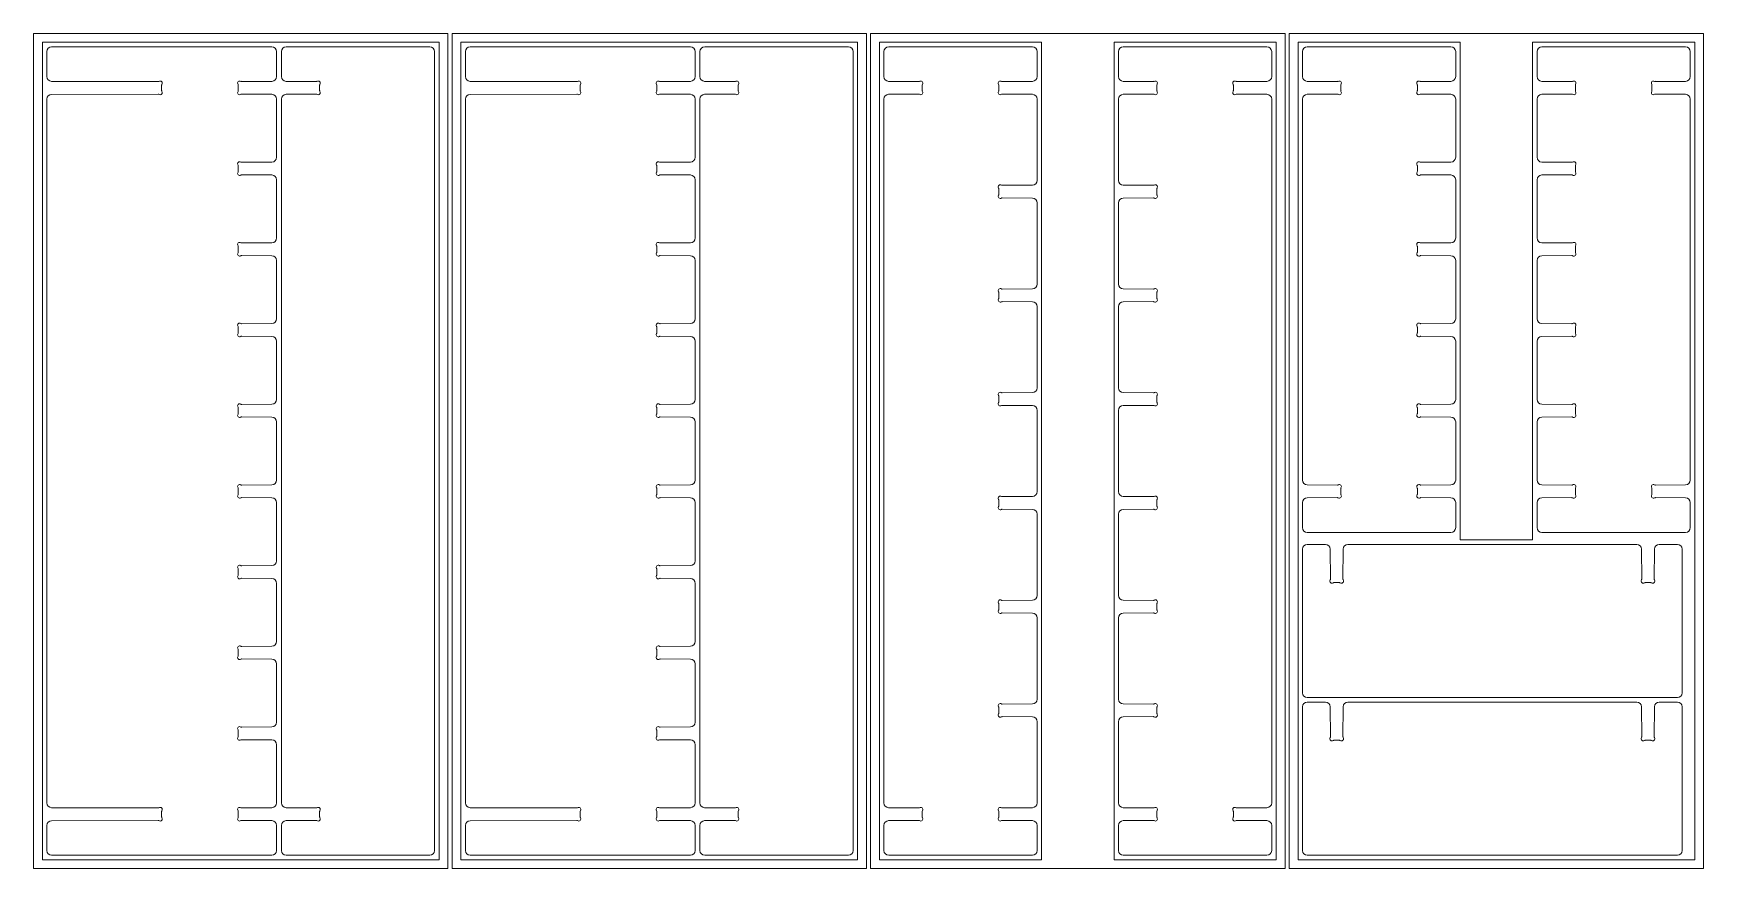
# Model space of a CAD drawing. Header units: millimetres. Extents: x 0 to 2440, y 0 to 1220.
import ezdxf

# ---------------------------------------------------------------- set-up
doc = ezdxf.new("R2010")
doc.units = ezdxf.units.MM

msp = doc.modelspace()

# ---------------------------------------------------------------- linework, layer by layer
at = {"color": 7, "linetype": 'Continuous', "lineweight": 15}
for p, q in [((0.1, 1219.9), (0.1, -0.1)), ((605.6, 1219.9), (0.1, 1219.9)), ((592.6, 1206.9), (13.1, 1206.9)), ((13.1, 1206.9), (13.1, 12.9)), ((348.3, 1200.4), (26.6, 1200.4)), ((579.1, 1200.4), (369.3, 1200.4)), ((592.6, 12.9), (592.6, 1206.9)), ((605.6, -0.1), (605.6, 1219.9)), ((611.6, 1219.9), (611.6, -0.1)), ((1217.1, 1219.9), (611.6, 1219.9)), ((1204.1, 1206.9), (624.6, 1206.9)), ((624.6, 1206.9), (624.6, 12.9)), ((959.8, 1200.4), (638.1, 1200.4)), ((1190.6, 1200.4), (980.8, 1200.4)), ((1204.1, 12.9), (1204.1, 1206.9)), ((1217.1, -0.1), (1217.1, 1219.9)), ((1223.1, 1219.9), (1223.1, -0.1)), ((1828.6, 1219.9), (1223.1, 1219.9)), ((1236.1, 1206.9), (1236.1, 12.9)), ((1472.9, 1206.9), (1236.1, 1206.9)), ((1249.6, 1200.4), (1459.4, 1200.4)), ((1472.9, 1206.9), (1472.9, 12.9)), ((1578.8, 12.9), (1578.8, 1206.9)), ((1815.6, 1206.9), (1578.8, 1206.9)), ((1802.1, 1200.4), (1592.3, 1200.4)), ((1815.6, 12.9), (1815.6, 1206.9)), ((1828.6, -0.1), (1828.6, 1219.9)), ((1834.6, 1219.9), (1834.6, -0.1)), ((2440.1, 1219.9), (1834.6, 1219.9)), ((1847.6, 1206.9), (1847.6, 12.9)), ((2084.4, 1206.9), (1847.6, 1206.9)), ((1861.1, 1200.4), (2070.9, 1200.4)), ((2084.4, 1206.9), (2084.4, 480)), ((2190.3, 480), (2190.3, 1206.9)), ((2427.1, 1206.9), (2190.3, 1206.9)), ((2413.6, 1200.4), (2203.8, 1200.4)), ((2427.1, 12.9), (2427.1, 1206.9)), ((2440.1, -0.1), (2440.1, 1219.9)), ((19.6, 1193.4), (19.6, 1156.9)), ((355.3, 1156.9), (355.3, 1193.4)), ((362.3, 1193.4), (362.3, 1156.9)), ((586.1, 26.4), (586.1, 1193.4)), ((631.1, 1193.4), (631.1, 1156.9)), ((966.8, 1156.9), (966.8, 1193.4)), ((973.8, 1193.4), (973.8, 1156.9)), ((1197.6, 26.4), (1197.6, 1193.4)), ((1242.6, 1156.9), (1242.6, 1193.4)), ((1466.4, 1193.4), (1466.4, 1156.9)), ((1585.3, 1193.4), (1585.3, 1156.9)), ((1809.1, 1156.9), (1809.1, 1193.4)), ((1854.1, 1156.9), (1854.1, 1193.4)), ((2077.9, 1193.4), (2077.9, 1156.9)), ((2196.8, 1193.4), (2196.8, 1156.9)), ((2420.6, 1156.9), (2420.6, 1193.4)), ((182.4, 1149.5), (26.5, 1149.9)), ((348.3, 1149.9), (304.3, 1149.6)), ((413.2, 1149.6), (369.2, 1149.9)), ((793.9, 1149.5), (638, 1149.9)), ((959.8, 1149.9), (915.8, 1149.6)), ((1024.7, 1149.6), (980.7, 1149.9)), ((1293.5, 1149.6), (1249.5, 1149.9)), ((1415.4, 1149.6), (1459.4, 1149.9)), ((1636.2, 1149.6), (1592.2, 1149.9)), ((1758.1, 1149.6), (1802.1, 1149.9)), ((1905, 1149.6), (1861, 1149.9)), ((2026.9, 1149.6), (2070.9, 1149.9)), ((2247.7, 1149.6), (2203.7, 1149.9)), ((2369.6, 1149.6), (2413.6, 1149.9)), ((19.6, 95.9), (19.6, 1123.9)), ((26.5, 1130.9), (182.4, 1131.3)), ((187.4, 1136.4), (187.4, 1144.5)), ((299.3, 1144.5), (299.3, 1136.4)), ((304.3, 1131.3), (348.3, 1131)), ((355.3, 1039), (355.3, 1124)), ((362.3, 1124), (362.3, 95.9)), ((369.2, 1131), (413.2, 1131.3)), ((418.2, 1136.4), (418.2, 1144.5)), ((631.1, 95.9), (631.1, 1123.9)), ((638, 1130.9), (793.9, 1131.3)), ((798.9, 1136.4), (798.9, 1144.5)), ((910.8, 1144.5), (910.8, 1136.4)), ((915.8, 1131.3), (959.8, 1131)), ((966.8, 1039), (966.8, 1124)), ((973.8, 1124), (973.8, 95.9)), ((980.7, 1131), (1024.7, 1131.3)), ((1029.7, 1136.4), (1029.7, 1144.5)), ((1242.6, 1124), (1242.6, 95.9)), ((1249.5, 1131), (1293.5, 1131.3)), ((1298.5, 1136.4), (1298.5, 1144.5)), ((1410.4, 1136.4), (1410.4, 1144.5)), ((1459.4, 1131), (1415.4, 1131.3)), ((1466.4, 1124), (1466.4, 1005.3)), ((1585.3, 1124), (1585.3, 1005.3)), ((1592.2, 1131), (1636.2, 1131.3)), ((1641.2, 1136.4), (1641.2, 1144.5)), ((1753.1, 1136.4), (1753.1, 1144.5)), ((1802.1, 1131), (1758.1, 1131.3)), ((1809.1, 95.9), (1809.1, 1124)), ((1854.1, 1124), (1854.1, 567.4)), ((1861, 1131), (1905, 1131.3)), ((1910, 1136.4), (1910, 1144.5)), ((2021.9, 1136.4), (2021.9, 1144.5)), ((2070.9, 1131), (2026.9, 1131.3)), ((2077.9, 1124), (2077.9, 1039)), ((2196.8, 1124), (2196.8, 1039)), ((2203.7, 1131), (2247.7, 1131.3)), ((2252.7, 1136.4), (2252.7, 1144.5)), ((2364.6, 1136.4), (2364.6, 1144.5)), ((2413.6, 1131), (2369.6, 1131.3)), ((2420.6, 567.4), (2420.6, 1124)), ((299.3, 1026.6), (299.3, 1018.5)), ((348.3, 1032), (304.3, 1031.7)), ((910.8, 1026.6), (910.8, 1018.5)), ((959.8, 1032), (915.8, 1031.7)), ((2021.9, 1018.5), (2021.9, 1026.6)), ((2026.9, 1031.7), (2070.9, 1032)), ((2247.7, 1031.7), (2203.7, 1032)), ((2252.7, 1018.5), (2252.7, 1026.6)), ((304.3, 1013.4), (348.3, 1013.1)), ((355.3, 921.1), (355.3, 1006.1)), ((915.8, 1013.4), (959.8, 1013.1)), ((966.8, 921.1), (966.8, 1006.1)), ((2070.9, 1013.1), (2026.9, 1013.4)), ((2077.9, 1006.1), (2077.9, 921.1)), ((2196.8, 1006.1), (2196.8, 921.1)), ((2203.7, 1013.1), (2247.7, 1013.4)), ((1410.4, 984.8), (1410.4, 992.9)), ((1415.4, 998), (1459.4, 998.3)), ((1459.4, 979.4), (1415.4, 979.7)), ((1636.2, 998), (1592.2, 998.3)), ((1592.2, 979.4), (1636.2, 979.7)), ((1641.2, 984.8), (1641.2, 992.9)), ((1466.4, 972.4), (1466.4, 853.7)), ((1585.3, 972.4), (1585.3, 853.7)), ((299.3, 908.7), (299.3, 900.6)), ((348.3, 914.1), (304.3, 913.8)), ((910.8, 908.7), (910.8, 900.6)), ((959.8, 914.1), (915.8, 913.8)), ((2021.9, 900.6), (2021.9, 908.7)), ((2026.9, 913.8), (2070.9, 914.1)), ((2247.7, 913.8), (2203.7, 914.1)), ((2252.7, 900.6), (2252.7, 908.7)), ((304.3, 895.5), (348.3, 895.2)), ((355.3, 803.2), (355.3, 888.2)), ((915.8, 895.5), (959.8, 895.2)), ((966.8, 803.2), (966.8, 888.2)), ((2070.9, 895.2), (2026.9, 895.5)), ((2077.9, 803.2), (2077.9, 888.2)), ((2196.8, 888.2), (2196.8, 803.2)), ((2203.7, 895.2), (2247.7, 895.5)), ((1410.4, 833.2), (1410.4, 841.3)), ((1415.4, 846.4), (1459.4, 846.7)), ((1636.2, 846.4), (1592.2, 846.7)), ((1641.2, 833.2), (1641.2, 841.3)), ((1459.4, 827.8), (1415.4, 828.1)), ((1466.4, 820.8), (1466.4, 702.2)), ((1585.3, 820.8), (1585.3, 702.2)), ((1592.2, 827.8), (1636.2, 828.1)), ((299.3, 790.8), (299.3, 782.7)), ((348.3, 796.2), (304.3, 795.9)), ((910.8, 790.8), (910.8, 782.7)), ((959.8, 796.2), (915.8, 795.9)), ((2021.9, 790.8), (2021.9, 782.7)), ((2070.9, 796.2), (2026.9, 795.9)), ((2203.7, 796.2), (2247.7, 795.9)), ((2252.7, 790.8), (2252.7, 782.7)), ((304.3, 777.6), (348.3, 777.3)), ((355.3, 685.3), (355.3, 770.3)), ((915.8, 777.6), (959.8, 777.3)), ((966.8, 685.3), (966.8, 770.3)), ((2026.9, 777.6), (2070.9, 777.3)), ((2077.9, 685.3), (2077.9, 770.3)), ((2196.8, 685.3), (2196.8, 770.3)), ((2247.7, 777.6), (2203.7, 777.3)), ((1410.4, 681.6), (1410.4, 689.8)), ((1415.4, 694.8), (1459.4, 695.2)), ((1636.2, 694.8), (1592.2, 695.2)), ((1641.2, 681.6), (1641.2, 689.8)), ((299.3, 672.9), (299.3, 664.8)), ((348.3, 678.3), (304.3, 678)), ((304.3, 659.7), (348.3, 659.4)), ((910.8, 672.9), (910.8, 664.8)), ((959.8, 678.3), (915.8, 678)), ((915.8, 659.7), (959.8, 659.4)), ((1459.4, 676.3), (1415.4, 676.6)), ((1466.4, 550.6), (1466.4, 669.3)), ((1585.3, 669.3), (1585.3, 550.6)), ((1592.2, 676.3), (1636.2, 676.6)), ((2021.9, 672.9), (2021.9, 664.8)), ((2070.9, 678.3), (2026.9, 678)), ((2026.9, 659.7), (2070.9, 659.4)), ((2203.7, 678.3), (2247.7, 678)), ((2247.7, 659.7), (2203.7, 659.4)), ((2252.7, 672.9), (2252.7, 664.8)), ((355.3, 652.4), (355.3, 567.4)), ((966.8, 652.4), (966.8, 567.4)), ((2077.9, 567.4), (2077.9, 652.4)), ((2196.8, 567.4), (2196.8, 652.4)), ((299.3, 546.9), (299.3, 555)), ((304.3, 560.1), (348.3, 560.4)), ((348.3, 541.5), (304.3, 541.8)), ((910.8, 546.9), (910.8, 555)), ((915.8, 560.1), (959.8, 560.4)), ((959.8, 541.5), (915.8, 541.8)), ((1410.4, 538.2), (1410.4, 530.1)), ((1459.4, 543.6), (1415.4, 543.3)), ((1592.2, 543.6), (1636.2, 543.3)), ((1641.2, 538.2), (1641.2, 530.1)), ((1861, 560.4), (1905, 560.1)), ((1905, 541.8), (1861, 541.5)), ((1910, 555), (1910, 546.9)), ((2021.9, 555), (2021.9, 546.9)), ((2070.9, 560.4), (2026.9, 560.1)), ((2026.9, 541.8), (2070.9, 541.5)), ((2203.7, 560.4), (2247.7, 560.1)), ((2247.7, 541.8), (2203.7, 541.5)), ((2252.7, 555), (2252.7, 546.9)), ((2364.6, 555), (2364.6, 546.9)), ((2413.6, 560.4), (2369.6, 560.1)), ((2369.6, 541.8), (2413.6, 541.5)), ((355.3, 534.5), (355.3, 449.5)), ((966.8, 534.5), (966.8, 449.5)), ((1415.4, 525), (1459.4, 524.7)), ((1466.4, 399), (1466.4, 517.7)), ((1585.3, 399), (1585.3, 517.7)), ((1636.2, 525), (1592.2, 524.7)), ((1854.1, 534.5), (1854.1, 498)), ((2077.9, 498), (2077.9, 534.5)), ((2196.8, 498), (2196.8, 534.5)), ((2420.6, 534.5), (2420.6, 498)), ((1861.1, 491), (2070.9, 491)), ((2413.6, 491), (2203.8, 491)), ((1854.1, 256.7), (1854.1, 466.5)), ((1861.1, 473.5), (1887.6, 473.5)), ((1894.9, 422.6), (1894.6, 466.6)), ((1913.5, 466.6), (1913.2, 422.6)), ((1920.5, 473.5), (2342.3, 473.5)), ((2084.4, 480), (2190.3, 480)), ((2349.3, 466.6), (2349.6, 422.6)), ((2367.9, 422.6), (2368.2, 466.6)), ((2401.8, 473.5), (2375.2, 473.5)), ((2408.8, 256.7), (2408.8, 466.5)), ((304.3, 442.2), (348.3, 442.5)), ((915.8, 442.2), (959.8, 442.5)), ((299.3, 429), (299.3, 437.2)), ((348.3, 423.6), (304.3, 424)), ((355.3, 416.6), (355.3, 331.7)), ((910.8, 429), (910.8, 437.2)), ((959.8, 423.6), (915.8, 424)), ((966.8, 416.6), (966.8, 331.7)), ((1908.1, 417.6), (1900, 417.6)), ((2354.7, 417.6), (2362.8, 417.6)), ((1459.4, 392), (1415.4, 391.7)), ((1592.2, 392), (1636.2, 391.7)), ((1410.4, 386.6), (1410.4, 378.5)), ((1415.4, 373.4), (1459.4, 373.1)), ((1466.4, 247.4), (1466.4, 366.1)), ((1585.3, 247.4), (1585.3, 366.1)), ((1636.2, 373.4), (1592.2, 373.1)), ((1641.2, 386.6), (1641.2, 378.5)), ((299.3, 311.1), (299.3, 319.3)), ((304.3, 324.3), (348.3, 324.7)), ((910.8, 311.1), (910.8, 319.3)), ((915.8, 324.3), (959.8, 324.7)), ((348.3, 305.8), (304.3, 306.1)), ((355.3, 298.8), (355.3, 213.8)), ((959.8, 305.8), (915.8, 306.1)), ((966.8, 298.8), (966.8, 213.8)), ((2401.8, 249.7), (1861.1, 249.7)), ((1410.4, 235.1), (1410.4, 226.9)), ((1459.4, 240.4), (1415.4, 240.1)), ((1415.4, 221.9), (1459.4, 221.5)), ((1592.2, 240.4), (1636.2, 240.1)), ((1636.2, 221.9), (1592.2, 221.5)), ((1641.2, 235.1), (1641.2, 226.9)), ((1854.1, 26.4), (1854.1, 236.2)), ((1861.1, 243.2), (1887.6, 243.2)), ((1894.9, 192.3), (1894.6, 236.3)), ((1913.5, 236.3), (1913.2, 192.3)), ((1920.5, 243.2), (2342.3, 243.2)), ((2349.3, 236.3), (2349.6, 192.3)), ((2367.9, 192.3), (2368.2, 236.3)), ((2401.8, 243.2), (2375.2, 243.2)), ((2408.8, 26.4), (2408.8, 236.2)), ((299.3, 193.2), (299.3, 201.4)), ((304.3, 206.5), (348.3, 206.8)), ((910.8, 193.2), (910.8, 201.4)), ((915.8, 206.5), (959.8, 206.8)), ((1466.4, 95.9), (1466.4, 214.5)), ((1585.3, 95.9), (1585.3, 214.5)), ((348.3, 187.9), (304.3, 188.2)), ((355.3, 180.9), (355.3, 95.9)), ((959.8, 187.9), (915.8, 188.2)), ((966.8, 180.9), (966.8, 95.9)), ((1908.1, 187.3), (1900, 187.3)), ((2354.7, 187.3), (2362.8, 187.3)), ((26.5, 88.9), (182.4, 88.5)), ((187.4, 83.5), (187.4, 75.4)), ((299.3, 75.4), (299.3, 83.5)), ((304.3, 88.6), (348.3, 88.9)), ((369.2, 88.9), (413.2, 88.6)), ((418.2, 83.5), (418.2, 75.4)), ((638, 88.9), (793.9, 88.5)), ((798.9, 83.5), (798.9, 75.4)), ((910.8, 75.4), (910.8, 83.5)), ((915.8, 88.6), (959.8, 88.9)), ((980.7, 88.9), (1024.7, 88.6)), ((1029.7, 83.5), (1029.7, 75.4)), ((1249.5, 88.9), (1293.5, 88.6)), ((1298.5, 83.5), (1298.5, 75.4)), ((1410.4, 83.5), (1410.4, 75.4)), ((1459.4, 88.9), (1415.4, 88.6)), ((1592.2, 88.9), (1636.2, 88.6)), ((1641.2, 83.5), (1641.2, 75.4)), ((1753.1, 83.5), (1753.1, 75.4)), ((1802.1, 88.9), (1758.1, 88.6)), ((19.6, 26.4), (19.6, 62.9)), ((182.4, 70.3), (26.5, 69.9)), ((348.3, 70), (304.3, 70.3)), ((355.3, 63), (355.3, 26.4)), ((362.3, 26.4), (362.3, 63)), ((413.2, 70.3), (369.2, 70)), ((631.1, 26.4), (631.1, 62.9)), ((793.9, 70.3), (638, 69.9)), ((959.8, 70), (915.8, 70.3)), ((966.8, 63), (966.8, 26.4)), ((973.8, 26.4), (973.8, 63)), ((1024.7, 70.3), (980.7, 70)), ((1242.6, 63), (1242.6, 26.4)), ((1293.5, 70.3), (1249.5, 70)), ((1415.4, 70.3), (1459.4, 70)), ((1466.4, 26.4), (1466.4, 63)), ((1585.3, 26.4), (1585.3, 63)), ((1636.2, 70.3), (1592.2, 70)), ((1758.1, 70.3), (1802.1, 70)), ((1809.1, 63), (1809.1, 26.4)), ((13.1, 12.9), (592.6, 12.9)), ((348.3, 19.4), (26.6, 19.4)), ((579.1, 19.4), (369.3, 19.4)), ((624.6, 12.9), (1204.1, 12.9)), ((959.8, 19.4), (638.1, 19.4)), ((1190.6, 19.4), (980.8, 19.4)), ((1236.1, 12.9), (1472.9, 12.9)), ((1249.6, 19.4), (1459.4, 19.4)), ((1578.8, 12.9), (1815.6, 12.9)), ((1802.1, 19.4), (1592.3, 19.4)), ((1847.6, 12.9), (2427.1, 12.9)), ((2401.8, 19.4), (1861.1, 19.4)), ((0.1, -0.1), (605.6, -0.1)), ((611.6, -0.1), (1217.1, -0.1)), ((1223.1, -0.1), (1828.6, -0.1)), ((1834.6, -0.1), (2440.1, -0.1))]:
    msp.add_line(p, q, dxfattribs=at)
for centre, radius, start, end in [((26.6, 1193.4), 7, 90, 180), ((348.3, 1193.4), 7, 0, 90), ((369.3, 1193.4), 7, 90, 180), ((579.1, 1193.4), 7, 0, 90), ((638.1, 1193.4), 7, 90, 180), ((959.8, 1193.4), 7, 0, 90), ((980.8, 1193.4), 7, 90, 180), ((1190.6, 1193.4), 7, 0, 90), ((1249.6, 1193.4), 7, 90, 180), ((1459.4, 1193.4), 7, 0, 90), ((1592.3, 1193.4), 7, 90, 180), ((1802.1, 1193.4), 7, 0, 90), ((1861.1, 1193.4), 7, 90, 180), ((2070.9, 1193.4), 7, 0, 90), ((2203.8, 1193.4), 7, 90, 180), ((2413.6, 1193.4), 7, 0, 90), ((26.6, 1156.9), 7, 180, 269.8635), ((182.4, 1151.3), 1.8, 269.8635, 305.2004), ((185.2, 1147.3), 3.1, 324.5577, 125.2004), ((301.5, 1147.3), 3.1, 55.2834, 215.4423), ((304.3, 1151.4), 1.8, 235.2834, 270.4096), ((348.3, 1156.9), 7, 270.4096, 0), ((369.3, 1156.9), 7, 180, 269.5904), ((413.2, 1151.4), 1.8, 269.5904, 304.7166), ((416, 1147.3), 3.1, 324.5577, 124.7166), ((638.1, 1156.9), 7, 180, 269.8635), ((793.9, 1151.3), 1.8, 269.8635, 305.2004), ((796.7, 1147.3), 3.1, 324.5577, 125.2004), ((913, 1147.3), 3.1, 55.2834, 215.4423), ((915.8, 1151.4), 1.8, 235.2834, 270.4096), ((959.8, 1156.9), 7, 270.4096, 0), ((980.8, 1156.9), 7, 180, 269.5904), ((1024.7, 1151.4), 1.8, 269.5904, 304.7166), ((1027.5, 1147.3), 3.1, 324.5577, 124.7166), ((1249.6, 1156.9), 7, 180, 269.5904), ((1293.5, 1151.4), 1.8, 269.5904, 304.7166), ((1296.3, 1147.3), 3.1, 324.5577, 124.7166), ((1412.6, 1147.3), 3.1, 55.2834, 215.4423), ((1415.4, 1151.4), 1.8, 235.2834, 270.4096), ((1459.4, 1156.9), 7, 270.4096, 0), ((1592.3, 1156.9), 7, 180, 269.5904), ((1636.2, 1151.4), 1.8, 269.5904, 304.7166), ((1639, 1147.3), 3.1, 324.5577, 124.7166), ((1755.3, 1147.3), 3.1, 55.2834, 215.4423), ((1758.1, 1151.4), 1.8, 235.2834, 270.4096), ((1802.1, 1156.9), 7, 270.4096, 0), ((1861.1, 1156.9), 7, 180, 269.5904), ((1905, 1151.4), 1.8, 269.5904, 304.7166), ((1907.8, 1147.3), 3.1, 324.5577, 124.7166), ((2024.1, 1147.3), 3.1, 55.2834, 215.4423), ((2026.9, 1151.4), 1.8, 235.2834, 270.4096), ((2070.9, 1156.9), 7, 270.4096, 0), ((2203.8, 1156.9), 7, 180, 269.5904), ((2247.7, 1151.4), 1.8, 269.5904, 304.7166), ((2250.5, 1147.3), 3.1, 324.5577, 124.7166), ((2366.8, 1147.3), 3.1, 55.2834, 215.4423), ((2369.6, 1151.4), 1.8, 235.2834, 270.4096), ((2413.6, 1156.9), 7, 270.4096, 0), ((26.6, 1123.9), 7, 90.1365, 180), ((182.4, 1129.5), 1.8, 54.7996, 90.1365), ((185.2, 1133.5), 3.1, 234.7996, 35.4423), ((189.2, 1144.5), 1.8, 144.5577, 180), ((189.2, 1136.4), 1.8, 180, 215.4423), ((301.5, 1133.5), 3.1, 144.5577, 304.7166), ((297.5, 1144.5), 1.8, 0, 35.4423), ((297.5, 1136.4), 1.8, 324.5577, 0), ((304.3, 1129.5), 1.8, 89.5904, 124.7166), ((348.3, 1124), 7, 0, 89.5904), ((369.3, 1124), 7, 90.4096, 180), ((413.2, 1129.5), 1.8, 55.2834, 90.4096), ((416, 1133.5), 3.1, 235.2834, 35.4423), ((420, 1144.5), 1.8, 144.5577, 180), ((420, 1136.4), 1.8, 180, 215.4423), ((638.1, 1123.9), 7, 90.1365, 180), ((793.9, 1129.5), 1.8, 54.7996, 90.1365), ((796.7, 1133.5), 3.1, 234.7996, 35.4423), ((800.7, 1144.5), 1.8, 144.5577, 180), ((800.7, 1136.4), 1.8, 180, 215.4423), ((913, 1133.5), 3.1, 144.5577, 304.7166), ((909, 1144.5), 1.8, 0, 35.4423), ((909, 1136.4), 1.8, 324.5577, 0), ((915.8, 1129.5), 1.8, 89.5904, 124.7166), ((959.8, 1124), 7, 0, 89.5904), ((980.8, 1124), 7, 90.4096, 180), ((1024.7, 1129.5), 1.8, 55.2834, 90.4096), ((1027.5, 1133.5), 3.1, 235.2834, 35.4423), ((1031.5, 1144.5), 1.8, 144.5577, 180), ((1031.5, 1136.4), 1.8, 180, 215.4423), ((1249.6, 1124), 7, 90.4096, 180), ((1293.5, 1129.5), 1.8, 55.2834, 90.4096), ((1296.3, 1133.5), 3.1, 235.2834, 35.4423), ((1300.3, 1144.5), 1.8, 144.5577, 180), ((1300.3, 1136.4), 1.8, 180, 215.4423), ((1412.6, 1133.5), 3.1, 144.5577, 304.7166), ((1408.6, 1144.5), 1.8, 0, 35.4423), ((1408.6, 1136.4), 1.8, 324.5577, 0), ((1415.4, 1129.5), 1.8, 89.5904, 124.7166), ((1459.4, 1124), 7, 0, 89.5904), ((1592.3, 1124), 7, 90.4096, 180), ((1636.2, 1129.5), 1.8, 55.2834, 90.4096), ((1639, 1133.5), 3.1, 235.2834, 35.4423), ((1643, 1144.5), 1.8, 144.5577, 180), ((1643, 1136.4), 1.8, 180, 215.4423), ((1755.3, 1133.5), 3.1, 144.5577, 304.7166), ((1751.3, 1144.5), 1.8, 0, 35.4423), ((1751.3, 1136.4), 1.8, 324.5577, 0), ((1758.1, 1129.5), 1.8, 89.5904, 124.7166), ((1802.1, 1124), 7, 0, 89.5904), ((1861.1, 1124), 7, 90.4096, 180), ((1905, 1129.5), 1.8, 55.2834, 90.4096), ((1907.8, 1133.5), 3.1, 235.2834, 35.4423), ((1911.8, 1144.5), 1.8, 144.5577, 180), ((1911.8, 1136.4), 1.8, 180, 215.4423), ((2024.1, 1133.5), 3.1, 144.5577, 304.7166), ((2020.1, 1144.5), 1.8, 0, 35.4423), ((2020.1, 1136.4), 1.8, 324.5577, 0), ((2026.9, 1129.5), 1.8, 89.5904, 124.7166), ((2070.9, 1124), 7, 0, 89.5904), ((2203.8, 1124), 7, 90.4096, 180), ((2247.7, 1129.5), 1.8, 55.2834, 90.4096), ((2250.5, 1133.5), 3.1, 235.2834, 35.4423), ((2254.5, 1144.5), 1.8, 144.5577, 180), ((2254.5, 1136.4), 1.8, 180, 215.4423), ((2366.8, 1133.5), 3.1, 144.5577, 304.7166), ((2362.8, 1144.5), 1.8, 0, 35.4423), ((2362.8, 1136.4), 1.8, 324.5577, 0), ((2369.6, 1129.5), 1.8, 89.5904, 124.7166), ((2413.6, 1124), 7, 0, 89.5904), ((301.5, 1029.4), 3.1, 55.2834, 215.4423), ((297.5, 1026.6), 1.8, 0, 35.4423), ((304.3, 1033.5), 1.8, 235.2834, 270.4096), ((348.3, 1039), 7, 270.4096, 0), ((913, 1029.4), 3.1, 55.2834, 215.4423), ((909, 1026.6), 1.8, 0, 35.4423), ((915.8, 1033.5), 1.8, 235.2834, 270.4096), ((959.8, 1039), 7, 270.4096, 0), ((2024.1, 1029.4), 3.1, 55.2834, 215.4423), ((2020.1, 1026.6), 1.8, 0, 35.4423), ((2026.9, 1033.5), 1.8, 235.2834, 270.4096), ((2070.9, 1039), 7, 270.4096, 0), ((2203.8, 1039), 7, 180, 269.5904), ((2247.7, 1033.5), 1.8, 269.5904, 304.7166), ((2250.5, 1029.4), 3.1, 324.5577, 124.7166), ((2254.5, 1026.6), 1.8, 144.5577, 180), ((301.5, 1015.6), 3.1, 144.5577, 304.7166), ((297.5, 1018.5), 1.8, 324.5577, 0), ((304.3, 1011.6), 1.8, 89.5904, 124.7166), ((348.3, 1006.1), 7, 0, 89.5904), ((913, 1015.6), 3.1, 144.5577, 304.7166), ((909, 1018.5), 1.8, 324.5577, 0), ((915.8, 1011.6), 1.8, 89.5904, 124.7166), ((959.8, 1006.1), 7, 0, 89.5904), ((1459.4, 1005.3), 7, 270.4096, 0), ((1592.3, 1005.3), 7, 180, 269.5904), ((2024.1, 1015.6), 3.1, 144.5577, 304.7166), ((2020.1, 1018.5), 1.8, 324.5577, 0), ((2026.9, 1011.6), 1.8, 89.5904, 124.7166), ((2070.9, 1006.1), 7, 0, 89.5904), ((2203.8, 1006.1), 7, 90.4096, 180), ((2247.7, 1011.6), 1.8, 55.2834, 90.4096), ((2250.5, 1015.6), 3.1, 235.2834, 35.4423), ((2254.5, 1018.5), 1.8, 180, 215.4423), ((1412.6, 995.8), 3.1, 55.2834, 215.4423), ((1412.6, 981.9), 3.1, 144.5577, 304.7166), ((1408.6, 992.9), 1.8, 0, 35.4423), ((1408.6, 984.8), 1.8, 324.5577, 0), ((1415.4, 999.8), 1.8, 235.2834, 270.4096), ((1415.4, 977.9), 1.8, 89.5904, 124.7166), ((1459.4, 972.4), 7, 0, 89.5904), ((1592.3, 972.4), 7, 90.4096, 180), ((1636.2, 999.8), 1.8, 269.5904, 304.7166), ((1636.2, 977.9), 1.8, 55.2834, 90.4096), ((1639, 995.8), 3.1, 324.5577, 124.7166), ((1639, 981.9), 3.1, 235.2834, 35.4423), ((1643, 992.9), 1.8, 144.5577, 180), ((1643, 984.8), 1.8, 180, 215.4423), ((301.5, 911.6), 3.1, 55.2834, 215.4423), ((297.5, 908.7), 1.8, 0, 35.4423), ((304.3, 915.6), 1.8, 235.2834, 270.4096), ((348.3, 921.1), 7, 270.4096, 0), ((913, 911.6), 3.1, 55.2834, 215.4423), ((909, 908.7), 1.8, 0, 35.4423), ((915.8, 915.6), 1.8, 235.2834, 270.4096), ((959.8, 921.1), 7, 270.4096, 0), ((2024.1, 911.6), 3.1, 55.2834, 215.4423), ((2020.1, 908.7), 1.8, 0, 35.4423), ((2026.9, 915.6), 1.8, 235.2834, 270.4096), ((2070.9, 921.1), 7, 270.4096, 0), ((2203.8, 921.1), 7, 180, 269.5904), ((2247.7, 915.6), 1.8, 269.5904, 304.7166), ((2250.5, 911.6), 3.1, 324.5577, 124.7166), ((2254.5, 908.7), 1.8, 144.5577, 180), ((301.5, 897.7), 3.1, 144.5577, 304.7166), ((297.5, 900.6), 1.8, 324.5577, 0), ((304.3, 893.7), 1.8, 89.5904, 124.7166), ((348.3, 888.2), 7, 0, 89.5904), ((913, 897.7), 3.1, 144.5577, 304.7166), ((909, 900.6), 1.8, 324.5577, 0), ((915.8, 893.7), 1.8, 89.5904, 124.7166), ((959.8, 888.2), 7, 0, 89.5904), ((2024.1, 897.7), 3.1, 144.5577, 304.7166), ((2020.1, 900.6), 1.8, 324.5577, 0), ((2026.9, 893.7), 1.8, 89.5904, 124.7166), ((2070.9, 888.2), 7, 0, 89.5904), ((2203.8, 888.2), 7, 90.4096, 180), ((2247.7, 893.7), 1.8, 55.2834, 90.4096), ((2250.5, 897.7), 3.1, 235.2834, 35.4423), ((2254.5, 900.6), 1.8, 180, 215.4423), ((1412.6, 844.2), 3.1, 55.2834, 215.4423), ((1412.6, 830.4), 3.1, 144.5577, 304.7166), ((1408.6, 841.3), 1.8, 0, 35.4423), ((1408.6, 833.2), 1.8, 324.5577, 0), ((1415.4, 848.2), 1.8, 235.2834, 270.4096), ((1459.4, 853.7), 7, 270.4096, 0), ((1592.3, 853.7), 7, 180, 269.5904), ((1636.2, 848.2), 1.8, 269.5904, 304.7166), ((1639, 844.2), 3.1, 324.5577, 124.7166), ((1639, 830.4), 3.1, 235.2834, 35.4423), ((1643, 841.3), 1.8, 144.5577, 180), ((1643, 833.2), 1.8, 180, 215.4423), ((1415.4, 826.3), 1.8, 89.5904, 124.7166), ((1459.4, 820.8), 7, 0, 89.5904), ((1592.3, 820.8), 7, 90.4096, 180), ((1636.2, 826.3), 1.8, 55.2834, 90.4096), ((301.5, 793.7), 3.1, 55.2834, 215.4423), ((301.5, 779.9), 3.1, 144.5577, 304.7166), ((297.5, 790.8), 1.8, 0, 35.4423), ((297.5, 782.7), 1.8, 324.5577, 0), ((304.3, 797.7), 1.8, 235.2834, 270.4096), ((348.3, 803.2), 7, 270.4096, 0), ((913, 793.7), 3.1, 55.2834, 215.4423), ((913, 779.9), 3.1, 144.5577, 304.7166), ((909, 790.8), 1.8, 0, 35.4423), ((909, 782.7), 1.8, 324.5577, 0), ((915.8, 797.7), 1.8, 235.2834, 270.4096), ((959.8, 803.2), 7, 270.4096, 0), ((2024.1, 793.7), 3.1, 55.2834, 215.4423), ((2024.1, 779.9), 3.1, 144.5577, 304.7166), ((2020.1, 790.8), 1.8, 0, 35.4423), ((2020.1, 782.7), 1.8, 324.5577, 0), ((2026.9, 797.7), 1.8, 235.2834, 270.4096), ((2070.9, 803.2), 7, 270.4096, 0), ((2203.8, 803.2), 7, 180, 269.5904), ((2247.7, 797.7), 1.8, 269.5904, 304.7166), ((2250.5, 793.7), 3.1, 324.5577, 124.7166), ((2250.5, 779.9), 3.1, 235.2834, 35.4423), ((2254.5, 790.8), 1.8, 144.5577, 180), ((2254.5, 782.7), 1.8, 180, 215.4423), ((304.3, 775.8), 1.8, 89.5904, 124.7166), ((348.3, 770.3), 7, 0, 89.5904), ((915.8, 775.8), 1.8, 89.5904, 124.7166), ((959.8, 770.3), 7, 0, 89.5904), ((2026.9, 775.8), 1.8, 89.5904, 124.7166), ((2070.9, 770.3), 7, 0, 89.5904), ((2203.8, 770.3), 7, 90.4096, 180), ((2247.7, 775.8), 1.8, 55.2834, 90.4096), ((348.3, 685.3), 7, 270.4096, 0), ((959.8, 685.3), 7, 270.4096, 0), ((1412.6, 692.6), 3.1, 55.2834, 215.4423), ((1408.6, 689.8), 1.8, 0, 35.4423), ((1415.4, 696.6), 1.8, 235.2834, 270.4096), ((1459.4, 702.2), 7, 270.4096, 0), ((1592.3, 702.2), 7, 180, 269.5904), ((1636.2, 696.6), 1.8, 269.5904, 304.7166), ((1639, 692.6), 3.1, 324.5577, 124.7166), ((1643, 689.8), 1.8, 144.5577, 180), ((2070.9, 685.3), 7, 270.4096, 360), ((2203.8, 685.3), 7, 180, 269.5904), ((301.5, 675.8), 3.1, 55.2834, 215.4423), ((301.5, 662), 3.1, 144.5577, 304.7166), ((297.5, 672.9), 1.8, 0, 35.4423), ((297.5, 664.8), 1.8, 324.5577, 0), ((304.3, 679.8), 1.8, 235.2834, 270.4096), ((304.3, 657.9), 1.8, 89.5904, 124.7166), ((348.3, 652.4), 7, 0, 89.5904), ((913, 675.8), 3.1, 55.2834, 215.4423), ((913, 662), 3.1, 144.5577, 304.7166), ((909, 672.9), 1.8, 0, 35.4423), ((909, 664.8), 1.8, 324.5577, 0), ((915.8, 679.8), 1.8, 235.2834, 270.4096), ((915.8, 657.9), 1.8, 89.5904, 124.7166), ((959.8, 652.4), 7, 0, 89.5904), ((1412.6, 678.8), 3.1, 144.5577, 304.7166), ((1408.6, 681.6), 1.8, 324.5577, 0), ((1415.4, 674.8), 1.8, 89.5904, 124.7166), ((1459.4, 669.3), 7, 0, 89.5904), ((1592.3, 669.3), 7, 90.4096, 180), ((1636.2, 674.8), 1.8, 55.2834, 90.4096), ((1639, 678.8), 3.1, 235.2834, 35.4423), ((1643, 681.6), 1.8, 180, 215.4423), ((2024.1, 675.8), 3.1, 55.2834, 215.4423), ((2024.1, 662), 3.1, 144.5577, 304.7166), ((2020.1, 672.9), 1.8, 0, 35.4423), ((2020.1, 664.8), 1.8, 324.5577, 0), ((2026.9, 679.8), 1.8, 235.2834, 270.4096), ((2026.9, 657.9), 1.8, 89.5904, 124.7166), ((2070.9, 652.4), 7, 0, 89.5904), ((2203.8, 652.4), 7, 90.4096, 180), ((2247.7, 679.8), 1.8, 269.5904, 304.7166), ((2247.7, 657.9), 1.8, 55.2834, 90.4096), ((2250.5, 675.8), 3.1, 324.5577, 124.7166), ((2250.5, 662), 3.1, 235.2834, 35.4423), ((2254.5, 672.9), 1.8, 144.5577, 180), ((2254.5, 664.8), 1.8, 180, 215.4423), ((348.3, 567.4), 7, 270.4096, 0), ((959.8, 567.4), 7, 270.4096, 0), ((1861.1, 567.4), 7, 180, 269.5904), ((2070.9, 567.4), 7, 270.4096, 0), ((2203.8, 567.4), 7, 180, 269.5904), ((2413.6, 567.4), 7, 270.4096, 0), ((301.5, 557.9), 3.1, 55.2834, 215.4423), ((301.5, 544.1), 3.1, 144.5577, 304.7166), ((297.5, 555), 1.8, 0, 35.4423), ((297.5, 546.9), 1.8, 324.5577, 0), ((304.3, 561.9), 1.8, 235.2834, 270.4096), ((304.3, 540), 1.8, 89.5904, 124.7166), ((348.3, 534.5), 7, 0, 89.5904), ((913, 557.9), 3.1, 55.2834, 215.4423), ((913, 544.1), 3.1, 144.5577, 304.7166), ((909, 555), 1.8, 0, 35.4423), ((909, 546.9), 1.8, 324.5577, 0), ((915.8, 561.9), 1.8, 235.2834, 270.4096), ((915.8, 540), 1.8, 89.5904, 124.7166), ((959.8, 534.5), 7, 0, 89.5904), ((1412.6, 541), 3.1, 55.2834, 215.4423), ((1408.6, 538.2), 1.8, 0, 35.4423), ((1415.4, 545.1), 1.8, 235.2834, 270.4096), ((1459.4, 550.6), 7, 270.4096, 0), ((1592.3, 550.6), 7, 180, 269.5904), ((1636.2, 545.1), 1.8, 269.5904, 304.7166), ((1639, 541), 3.1, 324.5577, 124.7166), ((1643, 538.2), 1.8, 144.5577, 180), ((1861.1, 534.5), 7, 90.4096, 180), ((1905, 561.9), 1.8, 269.5904, 304.7166), ((1905, 540), 1.8, 55.2834, 90.4096), ((1907.8, 557.9), 3.1, 324.5577, 124.7166), ((1907.8, 544.1), 3.1, 235.2834, 35.4423), ((1911.8, 555), 1.8, 144.5577, 180), ((1911.8, 546.9), 1.8, 180, 215.4423), ((2024.1, 557.9), 3.1, 55.2834, 215.4423), ((2024.1, 544.1), 3.1, 144.5577, 304.7166), ((2020.1, 555), 1.8, 0, 35.4423), ((2020.1, 546.9), 1.8, 324.5577, 0), ((2026.9, 561.9), 1.8, 235.2834, 270.4096), ((2026.9, 540), 1.8, 89.5904, 124.7166), ((2070.9, 534.5), 7, 0, 89.5904), ((2203.8, 534.5), 7, 90.4096, 180), ((2247.7, 561.9), 1.8, 269.5904, 304.7166), ((2247.7, 540), 1.8, 55.2834, 90.4096), ((2250.5, 557.9), 3.1, 324.5577, 124.7166), ((2250.5, 544.1), 3.1, 235.2834, 35.4423), ((2254.5, 555), 1.8, 144.5577, 180), ((2254.5, 546.9), 1.8, 180, 215.4423), ((2366.8, 557.9), 3.1, 55.2834, 215.4423), ((2366.8, 544.1), 3.1, 144.5577, 304.7166), ((2362.8, 555), 1.8, 0, 35.4423), ((2362.8, 546.9), 1.8, 324.5577, 0), ((2369.6, 561.9), 1.8, 235.2834, 270.4096), ((2369.6, 540), 1.8, 89.5904, 124.7166), ((2413.6, 534.5), 7, 0, 89.5904), ((1412.6, 527.2), 3.1, 144.5577, 304.7166), ((1408.6, 530.1), 1.8, 324.5577, 0), ((1415.4, 523.2), 1.8, 89.5904, 124.7166), ((1459.4, 517.7), 7, 0, 89.5904), ((1592.3, 517.7), 7, 90.4096, 180), ((1636.2, 523.2), 1.8, 55.2834, 90.4096), ((1639, 527.2), 3.1, 235.2834, 35.4423), ((1643, 530.1), 1.8, 180, 215.4423), ((1861.1, 498), 7, 180, 270), ((2070.9, 498), 7, 270, 0), ((2203.8, 498), 7, 180, 270), ((2413.6, 498), 7, 270, 0), ((1861.1, 466.5), 7, 90, 180), ((1887.6, 466.5), 7, 0.4096, 90), ((1920.5, 466.5), 7, 90, 179.5904), ((2342.3, 466.5), 7, 0.4096, 90), ((2375.2, 466.5), 7, 90, 179.5904), ((2401.8, 466.5), 7, 0, 90), ((301.5, 440), 3.1, 55.2834, 215.4423), ((304.3, 444), 1.8, 235.2834, 270.4096), ((348.3, 449.5), 7, 270.4096, 0), ((913, 440), 3.1, 55.2834, 215.4423), ((915.8, 444), 1.8, 235.2834, 270.4096), ((959.8, 449.5), 7, 270.4096, 0), ((301.5, 426.2), 3.1, 144.5577, 304.7166), ((297.5, 437.2), 1.8, 0, 35.4423), ((297.5, 429), 1.8, 324.5577, 0), ((304.3, 422.2), 1.8, 89.5904, 124.7166), ((348.3, 416.6), 7, 0, 89.5904), ((913, 426.2), 3.1, 144.5577, 304.7166), ((909, 437.2), 1.8, 0, 35.4423), ((909, 429), 1.8, 324.5577, 0), ((915.8, 422.2), 1.8, 89.5904, 124.7166), ((959.8, 416.6), 7, 0, 89.5904), ((1897.1, 419.8), 3.1, 145.2834, 305.4423), ((1893.1, 422.6), 1.8, 325.2834, 0.4096), ((1900, 415.8), 1.8, 90, 125.4423), ((1908.1, 415.8), 1.8, 54.5577, 90), ((1911, 419.8), 3.1, 234.5577, 34.7166), ((1915, 422.6), 1.8, 179.5904, 214.7166), ((2351.9, 419.8), 3.1, 145.2834, 305.4423), ((2347.8, 422.6), 1.8, 325.2834, 0.4096), ((2354.7, 415.8), 1.8, 90, 125.4423), ((2362.8, 415.8), 1.8, 54.5577, 90), ((2365.7, 419.8), 3.1, 234.5577, 34.7166), ((2369.7, 422.6), 1.8, 179.5904, 214.7166), ((1412.6, 389.5), 3.1, 55.2834, 215.4423), ((1415.4, 393.5), 1.8, 235.2834, 270.4096), ((1459.4, 399), 7, 270.4096, 0), ((1592.3, 399), 7, 180, 269.5904), ((1636.2, 393.5), 1.8, 269.5904, 304.7166), ((1639, 389.5), 3.1, 324.5577, 124.7166), ((1412.6, 375.7), 3.1, 144.5577, 304.7166), ((1408.6, 386.6), 1.8, 0, 35.4423), ((1408.6, 378.5), 1.8, 324.5577, 0), ((1415.4, 371.6), 1.8, 89.5904, 124.7166), ((1459.4, 366.1), 7, 0, 89.5904), ((1592.3, 366.1), 7, 90.4096, 180), ((1636.2, 371.6), 1.8, 55.2834, 90.4096), ((1639, 375.7), 3.1, 235.2834, 35.4423), ((1643, 386.6), 1.8, 144.5577, 180), ((1643, 378.5), 1.8, 180, 215.4423), ((301.5, 322.1), 3.1, 55.2834, 215.4423), ((297.5, 319.3), 1.8, 0, 35.4423), ((304.3, 326.1), 1.8, 235.2834, 270.4096), ((348.3, 331.7), 7, 270.4096, 0), ((913, 322.1), 3.1, 55.2834, 215.4423), ((909, 319.3), 1.8, 0, 35.4423), ((915.8, 326.1), 1.8, 235.2834, 270.4096), ((959.8, 331.7), 7, 270.4096, 0), ((301.5, 308.3), 3.1, 144.5577, 304.7166), ((297.5, 311.1), 1.8, 324.5577, 0), ((304.3, 304.3), 1.8, 89.5904, 124.7166), ((348.3, 298.8), 7, 0, 89.5904), ((913, 308.3), 3.1, 144.5577, 304.7166), ((909, 311.1), 1.8, 324.5577, 0), ((915.8, 304.3), 1.8, 89.5904, 124.7166), ((959.8, 298.8), 7, 0, 89.5904), ((1459.4, 247.4), 7, 270.4096, 0), ((1592.3, 247.4), 7, 180, 269.5904), ((1861.1, 256.7), 7, 180, 270), ((2401.8, 256.7), 7, 270, 0), ((1412.6, 237.9), 3.1, 55.2834, 215.4423), ((1412.6, 224.1), 3.1, 144.5577, 304.7166), ((1408.6, 235.1), 1.8, 0, 35.4423), ((1408.6, 226.9), 1.8, 324.5577, 0), ((1415.4, 241.9), 1.8, 235.2834, 270.4096), ((1415.4, 220.1), 1.8, 89.5904, 124.7166), ((1459.4, 214.5), 7, 0, 89.5904), ((1592.3, 214.5), 7, 90.4096, 180), ((1636.2, 241.9), 1.8, 269.5904, 304.7166), ((1636.2, 220.1), 1.8, 55.2834, 90.4096), ((1639, 237.9), 3.1, 324.5577, 124.7166), ((1639, 224.1), 3.1, 235.2834, 35.4423), ((1643, 235.1), 1.8, 144.5577, 180), ((1643, 226.9), 1.8, 180, 215.4423), ((1861.1, 236.2), 7, 90, 180), ((1887.6, 236.2), 7, 0.4096, 90), ((1920.5, 236.2), 7, 90, 179.5904), ((2342.3, 236.2), 7, 0.4096, 90), ((2375.2, 236.2), 7, 90, 179.5904), ((2401.8, 236.2), 7, 0, 90), ((301.5, 204.2), 3.1, 55.2834, 215.4423), ((297.5, 201.4), 1.8, 0, 35.4423), ((304.3, 208.3), 1.8, 235.2834, 270.4096), ((348.3, 213.8), 7, 270.4096, 0), ((913, 204.2), 3.1, 55.2834, 215.4423), ((909, 201.4), 1.8, 0, 35.4423), ((915.8, 208.3), 1.8, 235.2834, 270.4096), ((959.8, 213.8), 7, 270.4096, 0), ((301.5, 190.4), 3.1, 144.5577, 304.7166), ((297.5, 193.2), 1.8, 324.5577, 0), ((304.3, 186.4), 1.8, 89.5904, 124.7166), ((348.3, 180.9), 7, 0, 89.5904), ((913, 190.4), 3.1, 144.5577, 304.7166), ((909, 193.2), 1.8, 324.5577, 0), ((915.8, 186.4), 1.8, 89.5904, 124.7166), ((959.8, 180.9), 7, 0, 89.5904), ((1897.1, 189.5), 3.1, 145.2834, 305.4423), ((1893.1, 192.3), 1.8, 325.2834, 0.4096), ((1900, 185.5), 1.8, 90, 125.4423), ((1908.1, 185.5), 1.8, 54.5577, 90), ((1911, 189.5), 3.1, 234.5577, 34.7166), ((1915, 192.3), 1.8, 179.5904, 214.7166), ((2351.9, 189.5), 3.1, 145.2834, 305.4423), ((2347.8, 192.3), 1.8, 325.2834, 0.4096), ((2354.7, 185.5), 1.8, 90, 125.4423), ((2362.8, 185.5), 1.8, 54.5577, 90), ((2365.7, 189.5), 3.1, 234.5577, 34.7166), ((2369.7, 192.3), 1.8, 179.5904, 214.7166), ((26.6, 95.9), 7, 180, 269.8635), ((182.4, 90.3), 1.8, 269.8635, 305.2004), ((185.2, 86.3), 3.1, 324.5577, 125.2004), ((185.2, 72.5), 3.1, 234.7996, 35.4423), ((189.2, 83.5), 1.8, 144.5577, 180), ((189.2, 75.4), 1.8, 180, 215.4423), ((301.5, 86.3), 3.1, 55.2834, 215.4423), ((301.5, 72.5), 3.1, 144.5577, 304.7166), ((297.5, 83.5), 1.8, 0, 35.4423), ((297.5, 75.4), 1.8, 324.5577, 0), ((304.3, 90.4), 1.8, 235.2834, 270.4096), ((348.3, 95.9), 7, 270.4096, 0), ((369.3, 95.9), 7, 180, 269.5904), ((413.2, 90.4), 1.8, 269.5904, 304.7166), ((416, 86.3), 3.1, 324.5577, 124.7166), ((416, 72.5), 3.1, 235.2834, 35.4423), ((420, 83.5), 1.8, 144.5577, 180), ((420, 75.4), 1.8, 180, 215.4423), ((638.1, 95.9), 7, 180, 269.8635), ((793.9, 90.3), 1.8, 269.8635, 305.2004), ((796.7, 86.3), 3.1, 324.5577, 125.2004), ((796.7, 72.5), 3.1, 234.7996, 35.4423), ((800.7, 83.5), 1.8, 144.5577, 180), ((800.7, 75.4), 1.8, 180, 215.4423), ((913, 86.3), 3.1, 55.2834, 215.4423), ((913, 72.5), 3.1, 144.5577, 304.7166), ((909, 83.5), 1.8, 0, 35.4423), ((909, 75.4), 1.8, 324.5577, 0), ((915.8, 90.4), 1.8, 235.2834, 270.4096), ((959.8, 95.9), 7, 270.4096, 0), ((980.8, 95.9), 7, 180, 269.5904), ((1024.7, 90.4), 1.8, 269.5904, 304.7166), ((1027.5, 86.3), 3.1, 324.5577, 124.7166), ((1027.5, 72.5), 3.1, 235.2834, 35.4423), ((1031.5, 83.5), 1.8, 144.5577, 180), ((1031.5, 75.4), 1.8, 180, 215.4423), ((1249.6, 95.9), 7, 180, 269.5904), ((1293.5, 90.4), 1.8, 269.5904, 304.7166), ((1296.3, 86.3), 3.1, 324.5577, 124.7166), ((1296.3, 72.5), 3.1, 235.2834, 35.4423), ((1300.3, 83.5), 1.8, 144.5577, 180), ((1300.3, 75.4), 1.8, 180, 215.4423), ((1412.6, 86.3), 3.1, 55.2834, 215.4423), ((1412.6, 72.5), 3.1, 144.5577, 304.7166), ((1408.6, 83.5), 1.8, 0, 35.4423), ((1408.6, 75.4), 1.8, 324.5577, 0), ((1415.4, 90.4), 1.8, 235.2834, 270.4096), ((1459.4, 95.9), 7, 270.4096, 0), ((1592.3, 95.9), 7, 180, 269.5904), ((1636.2, 90.4), 1.8, 269.5904, 304.7166), ((1639, 86.3), 3.1, 324.5577, 124.7166), ((1639, 72.5), 3.1, 235.2834, 35.4423), ((1643, 83.5), 1.8, 144.5577, 180), ((1643, 75.4), 1.8, 180, 215.4423), ((1755.3, 86.3), 3.1, 55.2834, 215.4423), ((1755.3, 72.5), 3.1, 144.5577, 304.7166), ((1751.3, 83.5), 1.8, 0, 35.4423), ((1751.3, 75.4), 1.8, 324.5577, 0), ((1758.1, 90.4), 1.8, 235.2834, 270.4096), ((1802.1, 95.9), 7, 270.4096, 0), ((26.6, 62.9), 7, 90.1365, 180), ((182.4, 68.5), 1.8, 54.7996, 90.1365), ((304.3, 68.5), 1.8, 89.5904, 124.7166), ((348.3, 63), 7, 0, 89.5904), ((369.3, 63), 7, 90.4096, 180), ((413.2, 68.5), 1.8, 55.2834, 90.4096), ((638.1, 62.9), 7, 90.1365, 180), ((793.9, 68.5), 1.8, 54.7996, 90.1365), ((915.8, 68.5), 1.8, 89.5904, 124.7166), ((959.8, 63), 7, 0, 89.5904), ((980.8, 63), 7, 90.4096, 180), ((1024.7, 68.5), 1.8, 55.2834, 90.4096), ((1249.6, 63), 7, 90.4096, 180), ((1293.5, 68.5), 1.8, 55.2834, 90.4096), ((1415.4, 68.5), 1.8, 89.5904, 124.7166), ((1459.4, 63), 7, 0, 89.5904), ((1592.3, 63), 7, 90.4096, 180), ((1636.2, 68.5), 1.8, 55.2834, 90.4096), ((1758.1, 68.5), 1.8, 89.5904, 124.7166), ((1802.1, 63), 7, 0, 89.5904), ((26.6, 26.4), 7, 180, 270), ((348.3, 26.4), 7, 270, 0), ((369.3, 26.4), 7, 180, 270), ((579.1, 26.4), 7, 270, 0), ((638.1, 26.4), 7, 180, 270), ((959.8, 26.4), 7, 270, 0), ((980.8, 26.4), 7, 180, 270), ((1190.6, 26.4), 7, 270, 0), ((1249.6, 26.4), 7, 180, 270), ((1459.4, 26.4), 7, 270, 0), ((1592.3, 26.4), 7, 180, 270), ((1802.1, 26.4), 7, 270, 0), ((1861.1, 26.4), 7, 180, 270), ((2401.8, 26.4), 7, 270, 0)]:
    msp.add_arc(centre, radius, start, end, dxfattribs=at)

doc.saveas('drawing.dxf')
